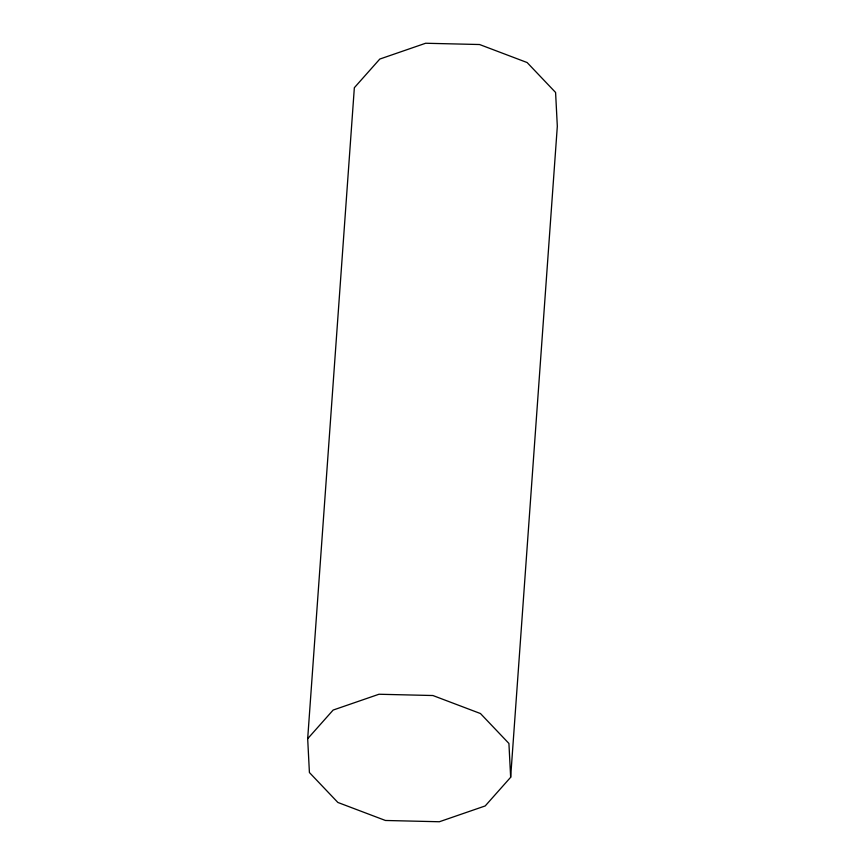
<?xml version="1.0" encoding="UTF-8"?>
<svg xmlns="http://www.w3.org/2000/svg" width="865" height="865" viewBox="0 0 865 865"><rect width="100%" height="100%" fill="white"/><g stroke="black" fill="none" stroke-linecap="round" stroke-linejoin="round"><path stroke-width="1.3" d="M307.68 738.71L354.347 87.711L379.8 59.058L425.634 43.25L479.567 44.526L527.131 62.54L555.59 92.469L557.32 126.29L510.653 777.289L485.2 805.942L439.366 821.75L385.433 820.474L337.869 802.461L309.411 772.532L307.68 738.71L333.144 710.057L378.978 694.249L432.9 695.525L480.464 713.538L508.923 743.457L510.653 777.289"/></g></svg>
